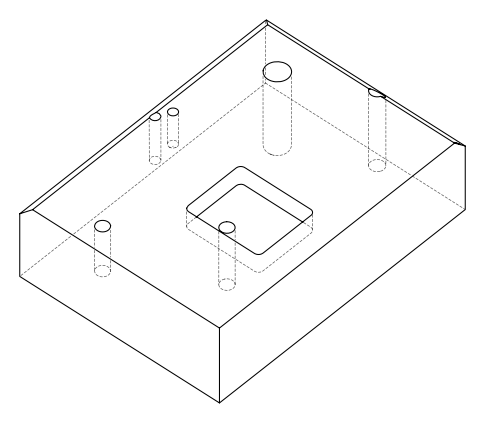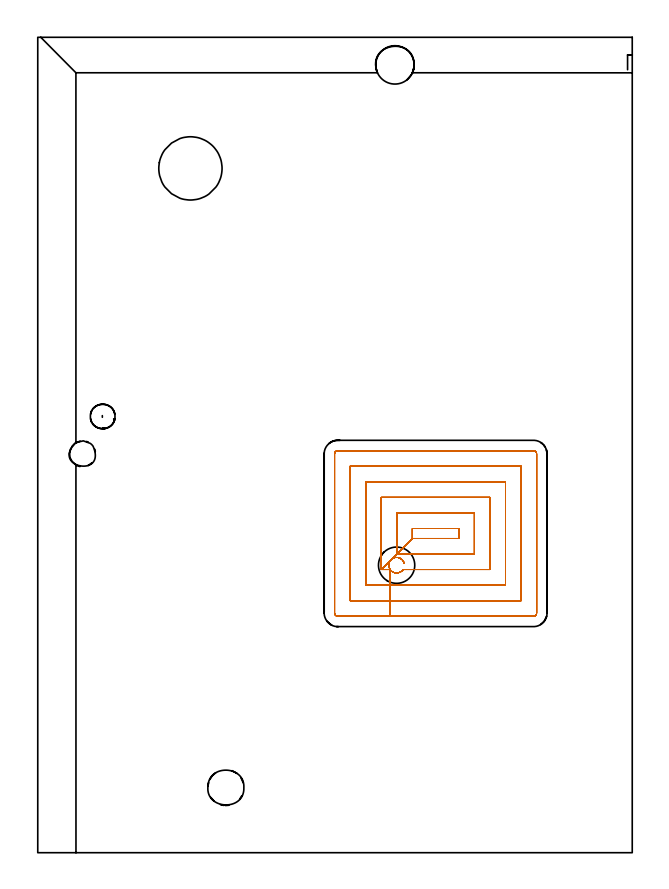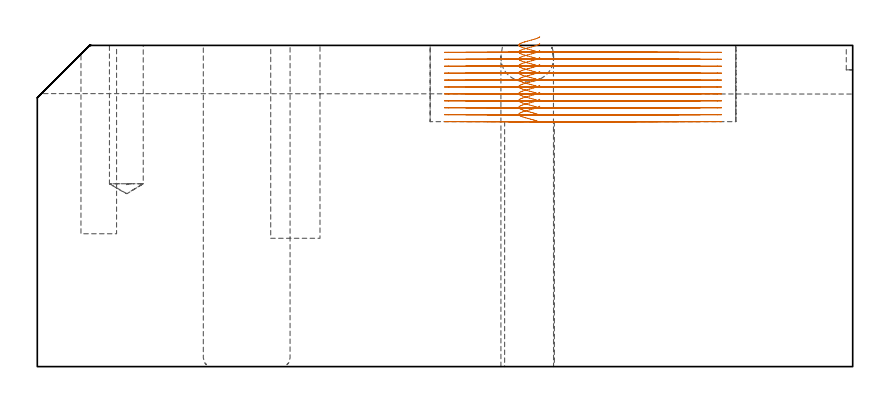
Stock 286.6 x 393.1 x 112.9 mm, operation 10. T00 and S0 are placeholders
(PLAN: 13 operations, 10 tool changes, 76 min)
(1 SPOT_DRILL | STEP1HOLE_1 | NXT0321_9005460120000 | 0.05 min | 182 mm3)
(2 SPOT_DRILL_1 | STEP1POCKET | NXT0321_9005460120000 | 0.03 min | 2 mm3)
(3 INDEXABLE_INSERT_DRILL_THROUGH_HOLE_FROM_SOLID | STEP1HOLE | NXT0302_006 | 0.37 min | 27112 mm3)
(4 DRILL_BLIND_HOLE_INTO_CENTER | STEP1HOLE_1 | NXT0301_046 | 0.05 min | 359 mm3)
(5 GUN_DRILL_THROUGH_HOLE | STEP1HOLE_1 | UGT0307_003 | 0.55 min | 3910 mm3)
(6 SPADE_DRILL_TO_ENLARGE_THROUGH_HOLE | STEP1HOLE_1 | UGT0306_009 | 0.48 min | 25847 mm3)
(7 DRILL_BLIND_HOLE_INTO_CENTER_1 | STEP1POCKET | UGT0301_229 | 0.22 min | 5518 mm3)
(8 AREA_MILL | FG_CHAMFER_SURFACE | UGT0205_001 | 15.19 min | 40690 mm3)
(9 AREA_MILL_1 | FG_CHAMFER_SURFACE_1 | UGT0205_001 | 21.94 min | 64737 mm3)
(10 MILL_RECTANGULAR_POCKET | POCKET_RECTANGULAR_STRAIGHT | NXT0201_010 | Follow Part, ap 2.5, ae 75% | 29.19 min | 251094 mm3)
(11 MILL_THROUGH_HOLE_FROM_SOLID_MATERIAL | STEP1HOLE_2 | NXT0201_007 | Circular | 5.12 min | 82160 mm3)
(12 MILL_BLIND_HOLE_FROM_SOLID_MATERIAL | STEP1POCKET_1 | NXT0201_010 | Spiral | 1.05 min | 8058 mm3)
(13 MILL_BLIND_HOLE_FROM_SOLID_MATERIAL_1 | STEP1POCKET_2 | NXT0201_011 | Spiral | 1.78 min | 15932 mm3)
(TOOL NXT0321_9005460120000 | NC Spot Drill, 142deg, 12mm, Carbide, Uncoated | D12 PA142 FL30 Z2)
(TOOL NXT0302_006 | Index. Insert Drill 17.5mm [880-D1750L25-05] | D17.5 PA176 FL88 Z2)
(TOOL NXT0301_046 | Carbide Drill 7.5mm [860.1-0750-038A1-MM 2214] | D7.5 PA140 FL53 Z2)
(TOOL UGT0307_003 | Gun Drill 7 mm | D7 PA130 FL24 Z1)
(TOOL UGT0306_009 | Spade Drill 18.5mm | D18.5 PA132 FL10 Z2)
(TOOL UGT0301_229 | Twist Drill 11.9 mm | D11.9 PA118 FL100 Z2)
(TOOL UGT0205_001 | Chamfer Mill 20 x 3 x 45 deg. | D20 FL50 Z2)
(TOOL NXT0201_010 | ENDMILL 10mm [2P460-1000-NA 1630] | D10 FL30 Z6)
(TOOL NXT0201_007 | ENDMILL 25mm [R216.25-25050GCK54P 1620] | D25 R3 FL54 Z5)
(TOOL NXT0201_011 | ENDMILL 12mm [2P460-1200-NA 1630] | D12 FL38 Z6)
(OP 10 MILL_RECTANGULAR_POCKET)
G17 G21 G94 G90
T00 M6
G54
G17 G0 G90 X176.601 Y139.617 S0 M3
G43 Z122.9 H1
Z115.9
G94 G1 X176.537 Y139.864 Z115.831 F250.
X176.427 Y140.116 Z115.758
X176.316 Y140.366 Z115.685
X175.942 Y140.934 Z115.502
X175.473 Y141.425 Z115.32
X174.923 Y141.824 Z115.138
X174.31 Y142.118 Z114.956
X173.655 Y142.296 Z114.774
X172.978 Y142.354 Z114.592
X172.301 Y142.289 Z114.41
X171.648 Y142.103 Z114.228
X171.4 Y141.986 Z114.155
X171.152 Y141.869 Z114.081
X170.547 Y141.443 Z113.883
X170.037 Y140.907 Z113.685
X169.642 Y140.281 Z113.486
X169.378 Y139.589 Z113.288
X169.254 Y138.859 Z113.09
X169.276 Y138.12 Z112.891
X169.443 Y137.398 Z112.693
X169.55 Y137.146 Z112.619
X169.656 Y136.894 Z112.546
X170.064 Y136.258 Z112.344
X170.593 Y135.717 Z112.141
X171.219 Y135.293 Z111.938
X171.468 Y135.181 Z111.865
X171.721 Y135.07 Z111.791
X172.342 Y134.907 Z111.619
X172.981 Y134.85 Z111.447
X173.621 Y134.902 Z111.275
X174.243 Y135.06 Z111.103
X174.829 Y135.32 Z110.931
X175.061 Y135.47 Z110.857
X175.464 Y135.784 Z110.72
X175.671 Y135.965 Z110.647
X175.941 Y136.273 Z110.537
X176.095 Y136.5 Z110.464
X218. F500.
Y171.3
X165.6
Y136.5
X173.1 Y144.
X180.6 Y151.5
X203.
Y156.3
X180.6
Y151.5
X173.1 Y144.
X210.5
Y163.8
X173.1
Y144.
X165.6 Y136.5
X169.899
Y129.
X225.5
Y178.8
X158.1
Y129.
X169.899
Y121.5
X233.
Y186.3
X150.6
Y121.5
X169.899
Y114.
X239.
G3 X240.5 Y115.5 R1.5
G1 Y192.3
G3 X239. Y193.8 R1.5
G1 X144.6
G3 X143.1 Y192.3 R1.5
G1 Y115.5
G3 X144.6 Y114. R1.5
G1 X169.899
X170.899
G0 X176.601 Y139.617 Z113.464
G1 X176.537 Y139.864 Z113.395 F250.
X176.427 Y140.116 Z113.322
X176.316 Y140.366 Z113.248
X175.942 Y140.934 Z113.066
X175.473 Y141.425 Z112.884
X174.923 Y141.824 Z112.702
X174.31 Y142.118 Z112.52
X173.655 Y142.296 Z112.338
X172.978 Y142.354 Z112.156
X172.301 Y142.289 Z111.974
X171.648 Y142.103 Z111.792
X171.4 Y141.986 Z111.718
X171.152 Y141.869 Z111.645
X170.547 Y141.443 Z111.446
X170.037 Y140.907 Z111.248
X169.642 Y140.281 Z111.05
X169.378 Y139.589 Z110.851
X169.254 Y138.859 Z110.653
X169.276 Y138.12 Z110.455
X169.443 Y137.398 Z110.256
X169.55 Y137.146 Z110.183
X169.656 Y136.894 Z110.11
X170.064 Y136.258 Z109.907
X170.593 Y135.717 Z109.705
X171.219 Y135.293 Z109.502
X171.468 Y135.181 Z109.429
X171.721 Y135.07 Z109.355
X172.342 Y134.907 Z109.183
X172.981 Y134.85 Z109.011
X173.621 Y134.902 Z108.839
X174.243 Y135.06 Z108.667
X174.829 Y135.32 Z108.495
X175.061 Y135.47 Z108.421
X175.464 Y135.784 Z108.284
X175.671 Y135.965 Z108.21
X175.941 Y136.273 Z108.101
X176.095 Y136.5 Z108.027
X218. F500.
Y171.3
X165.6
Y136.5
X173.1 Y144.
X180.6 Y151.5
X203.
Y156.3
X180.6
Y151.5
X173.1 Y144.
X210.5
Y163.8
X173.1
Y144.
X165.6 Y136.5
X169.899
Y129.
X225.5
Y178.8
X158.1
Y129.
X169.899
Y121.5
X233.
Y186.3
X150.6
Y121.5
X169.899
Y114.
X239.
G3 X240.5 Y115.5 R1.5
G1 Y192.3
G3 X239. Y193.8 R1.5
G1 X144.6
G3 X143.1 Y192.3 R1.5
G1 Y115.5
G3 X144.6 Y114. R1.5
G1 X169.899
X170.899
G0 X176.601 Y139.617 Z111.027
G1 X176.537 Y139.864 Z110.959 F250.
X176.427 Y140.116 Z110.885
X176.316 Y140.366 Z110.812
X175.942 Y140.934 Z110.63
X175.473 Y141.425 Z110.448
X174.923 Y141.824 Z110.266
X174.31 Y142.118 Z110.084
X173.655 Y142.296 Z109.901
X172.978 Y142.354 Z109.719
X172.301 Y142.289 Z109.537
X171.648 Y142.103 Z109.355
X171.4 Y141.986 Z109.282
X171.152 Y141.869 Z109.208
X170.547 Y141.443 Z109.01
X170.037 Y140.907 Z108.812
X169.642 Y140.281 Z108.613
X169.378 Y139.589 Z108.415
X169.254 Y138.859 Z108.217
X169.276 Y138.12 Z108.019
X169.443 Y137.398 Z107.82
X169.55 Y137.146 Z107.747
X169.656 Y136.894 Z107.674
X170.064 Y136.258 Z107.471
X170.592 Y135.717 Z107.268
X171.219 Y135.292 Z107.066
X171.468 Y135.181 Z106.992
X171.721 Y135.07 Z106.918
X172.342 Y134.907 Z106.746
X172.981 Y134.85 Z106.574
X173.621 Y134.902 Z106.403
X174.243 Y135.06 Z106.231
X174.829 Y135.32 Z106.059
X175.061 Y135.47 Z105.985
X175.464 Y135.784 Z105.848
X175.671 Y135.965 Z105.774
X175.941 Y136.273 Z105.664
X176.095 Y136.5 Z105.591
X218. F500.
Y171.3
X165.6
Y136.5
X173.1 Y144.
X180.6 Y151.5
X203.
Y156.3
X180.6
Y151.5
X173.1 Y144.
X210.5
Y163.8
X173.1
Y144.
X165.6 Y136.5
X169.899
Y129.
X225.5
Y178.8
X158.1
Y129.
X169.899
Y121.5
X233.
Y186.3
X150.6
Y121.5
X169.899
Y114.
X239.
G3 X240.5 Y115.5 R1.5
G1 Y192.3
G3 X239. Y193.8 R1.5
G1 X144.6
G3 X143.1 Y192.3 R1.5
G1 Y115.5
G3 X144.6 Y114. R1.5
G1 X169.899
X170.899
G0 X176.606 Y139.619 Z108.591
G1 X176.57 Y139.766 Z108.55 F250.
X176.537 Y139.864 Z108.522
X176.427 Y140.116 Z108.449
X176.316 Y140.366 Z108.375
X175.942 Y140.934 Z108.193
X175.473 Y141.425 Z108.011
X174.923 Y141.824 Z107.829
X174.31 Y142.118 Z107.647
X173.655 Y142.296 Z107.465
X172.978 Y142.354 Z107.283
X172.301 Y142.289 Z107.101
X171.648 Y142.103 Z106.919
X171.4 Y141.986 Z106.845
X171.152 Y141.869 Z106.772
X170.547 Y141.443 Z106.574
X170.037 Y140.907 Z106.375
X169.642 Y140.281 Z106.177
X169.378 Y139.589 Z105.979
X169.254 Y138.859 Z105.78
X169.276 Y138.12 Z105.582
X169.443 Y137.398 Z105.384
X169.55 Y137.146 Z105.31
X169.656 Y136.894 Z105.237
X170.064 Y136.258 Z105.035
X170.592 Y135.717 Z104.832
X171.219 Y135.292 Z104.629
X171.468 Y135.181 Z104.556
X171.721 Y135.07 Z104.482
X172.342 Y134.907 Z104.31
X172.981 Y134.85 Z104.138
X173.621 Y134.902 Z103.966
X174.243 Y135.06 Z103.794
X174.829 Y135.32 Z103.622
X175.061 Y135.47 Z103.548
X175.462 Y135.782 Z103.412
X175.668 Y135.963 Z103.339
X175.941 Y136.273 Z103.228
X176.095 Y136.5 Z103.154
X218. F500.
Y171.3
X165.6
Y136.5
X173.1 Y144.
X180.6 Y151.5
X203.
Y156.3
X180.6
Y151.5
X173.1 Y144.
X210.5
Y163.8
X173.1
Y144.
X165.6 Y136.5
X169.899
Y129.
X225.5
Y178.8
X158.1
Y129.
X169.899
Y121.5
X233.
Y186.3
X150.6
Y121.5
X169.899
Y114.
X239.
G3 X240.5 Y115.5 R1.5
G1 Y192.3
G3 X239. Y193.8 R1.5
G1 X144.6
G3 X143.1 Y192.3 R1.5
G1 Y115.5
G3 X144.6 Y114. R1.5
G1 X169.899
X170.899
G0 X176.608 Y139.61 Z106.154
G1 X176.571 Y139.762 Z106.113 F250.
X176.536 Y139.868 Z106.083
X176.425 Y140.119 Z106.009
X176.313 Y140.369 Z105.936
X175.934 Y140.941 Z105.752
X175.457 Y141.435 Z105.568
X174.899 Y141.835 Z105.384
X174.278 Y142.127 Z105.2
X173.614 Y142.301 Z105.016
X172.93 Y142.353 Z104.832
X172.656 Y142.328 Z104.759
X172.384 Y142.303 Z104.685
X171.648 Y142.103 Z104.481
X171.4 Y141.986 Z104.407
X171.152 Y141.867 Z104.334
X170.637 Y141.514 Z104.167
X170.187 Y141.082 Z103.999
X169.815 Y140.581 Z103.832
X169.53 Y140.026 Z103.665
X169.34 Y139.431 Z103.498
X169.297 Y139.16 Z103.424
X169.258 Y138.887 Z103.35
X169.272 Y138.189 Z103.163
X169.414 Y137.505 Z102.976
X169.679 Y136.858 Z102.789
X170.059 Y136.271 Z102.601
X170.539 Y135.764 Z102.414
X170.759 Y135.598 Z102.34
X170.888 Y135.501 Z102.297
X171.501 Y135.166 Z102.11
X171.755 Y135.058 Z102.036
X172.431 Y134.892 Z101.849
X173.127 Y134.853 Z101.662
X173.818 Y134.94 Z101.476
X174.482 Y135.152 Z101.289
X174.728 Y135.278 Z101.215
X174.897 Y135.365 Z101.164
X175.058 Y135.468 Z101.113
X175.464 Y135.784 Z100.975
X175.67 Y135.965 Z100.901
X175.941 Y136.273 Z100.792
X176.095 Y136.5 Z100.718
X218. F500.
Y171.3
X165.6
Y136.5
X173.1 Y144.
X180.6 Y151.5
X203.
Y156.3
X180.6
Y151.5
X173.1 Y144.
X210.5
Y163.8
X173.1
Y144.
X165.6 Y136.5
X169.904
Y129.
X225.5
Y178.8
X158.1
Y129.
X169.904
Y121.5
X233.
Y186.3
X150.6
Y121.5
X169.904
Y114.
X239.
G3 X240.5 Y115.5 R1.5
G1 Y192.3
G3 X239. Y193.8 R1.5
G1 X144.6
G3 X143.1 Y192.3 R1.5
G1 Y115.5
G3 X144.6 Y114. R1.5
G1 X169.904
X170.904
G0 X176.608 Y139.61 Z103.718
G1 X176.571 Y139.762 Z103.676 F250.
X176.536 Y139.868 Z103.646
X176.425 Y140.119 Z103.573
X176.313 Y140.369 Z103.499
X175.934 Y140.941 Z103.315
X175.457 Y141.435 Z103.131
X174.899 Y141.835 Z102.948
X174.278 Y142.127 Z102.764
X173.614 Y142.301 Z102.58
X172.93 Y142.353 Z102.396
X172.656 Y142.328 Z102.322
X172.384 Y142.303 Z102.249
X171.648 Y142.103 Z102.044
X171.4 Y141.986 Z101.971
X171.152 Y141.867 Z101.897
X170.637 Y141.514 Z101.73
X170.187 Y141.082 Z101.563
X169.815 Y140.581 Z101.396
X169.53 Y140.026 Z101.228
X169.34 Y139.431 Z101.061
X169.297 Y139.16 Z100.988
X169.258 Y138.887 Z100.914
X169.272 Y138.189 Z100.727
X169.414 Y137.505 Z100.539
X169.679 Y136.858 Z100.352
X170.059 Y136.271 Z100.165
X170.539 Y135.764 Z99.978
X170.759 Y135.598 Z99.904
X170.888 Y135.501 Z99.861
X171.501 Y135.166 Z99.673
X171.755 Y135.058 Z99.599
X172.431 Y134.892 Z99.413
X173.127 Y134.853 Z99.226
X173.818 Y134.94 Z99.039
X174.482 Y135.152 Z98.853
X174.728 Y135.278 Z98.779
X174.897 Y135.365 Z98.728
X175.058 Y135.468 Z98.677
X175.465 Y135.785 Z98.538
X175.562 Y135.87 Z98.504
X175.652 Y135.961 Z98.469
X175.846 Y136.156 Z98.396
X175.941 Y136.273 Z98.355
X176.095 Y136.5 Z98.282
X218. F500.
Y171.3
X165.6
Y136.5
X173.1 Y144.
X180.6 Y151.5
X203.
Y156.3
X180.6
Y151.5
X173.1 Y144.
X210.5
Y163.8
X173.1
Y144.
X165.6 Y136.5
X169.904
Y129.
X225.5
Y178.8
X158.1
Y129.
X169.904
Y121.5
X233.
Y186.3
X150.6
Y121.5
X169.904
Y114.
X239.
G3 X240.5 Y115.5 R1.5
G1 Y192.3
G3 X239. Y193.8 R1.5
G1 X144.6
G3 X143.1 Y192.3 R1.5
G1 Y115.5
G3 X144.6 Y114. R1.5
G1 X169.904
X170.904
G0 X176.601 Y139.617 Z101.282
G1 X176.537 Y139.864 Z101.213 F250.
X176.427 Y140.116 Z101.14
X176.316 Y140.366 Z101.066
X175.942 Y140.934 Z100.884
X175.473 Y141.425 Z100.702
X174.923 Y141.824 Z100.52
X174.31 Y142.118 Z100.338
X173.655 Y142.296 Z100.156
X172.978 Y142.354 Z99.974
X172.301 Y142.289 Z99.792
X171.648 Y142.103 Z99.61
X171.4 Y141.986 Z99.536
X171.152 Y141.869 Z99.463
X170.547 Y141.443 Z99.265
X170.037 Y140.907 Z99.066
X169.642 Y140.281 Z98.868
X169.378 Y139.589 Z98.67
X169.254 Y138.859 Z98.471
X169.276 Y138.12 Z98.273
X169.443 Y137.398 Z98.075
X169.55 Y137.146 Z98.001
X169.656 Y136.894 Z97.928
X170.064 Y136.258 Z97.725
X170.592 Y135.717 Z97.523
X171.219 Y135.292 Z97.32
X171.468 Y135.181 Z97.247
X171.721 Y135.07 Z97.173
X172.342 Y134.907 Z97.001
X172.981 Y134.85 Z96.829
X173.621 Y134.902 Z96.657
X174.243 Y135.06 Z96.485
X174.829 Y135.32 Z96.313
X175.061 Y135.47 Z96.239
X175.464 Y135.784 Z96.102
X175.671 Y135.965 Z96.029
X175.941 Y136.273 Z95.919
X176.095 Y136.5 Z95.845
X218. F500.
Y171.3
X165.6
Y136.5
X173.1 Y144.
X180.6 Y151.5
X203.
Y156.3
X180.6
Y151.5
X173.1 Y144.
X210.5
Y163.8
X173.1
Y144.
X165.6 Y136.5
X169.899
Y129.
X225.5
Y178.8
X158.1
Y129.
X169.899
Y121.5
X233.
Y186.3
X150.6
Y121.5
X169.899
Y114.
X239.
G3 X240.5 Y115.5 R1.5
G1 Y192.3
G3 X239. Y193.8 R1.5
G1 X144.6
G3 X143.1 Y192.3 R1.5
G1 Y115.5
G3 X144.6 Y114. R1.5
G1 X169.899
X170.899
G0 X176.601 Y139.617 Z98.845
G1 X176.537 Y139.864 Z98.777 F250.
X176.427 Y140.116 Z98.704
X176.316 Y140.366 Z98.63
X175.942 Y140.934 Z98.448
X175.473 Y141.425 Z98.266
X174.923 Y141.824 Z98.084
X174.31 Y142.118 Z97.902
X173.655 Y142.296 Z97.72
X172.978 Y142.354 Z97.538
X172.301 Y142.289 Z97.356
X171.648 Y142.103 Z97.174
X171.4 Y141.986 Z97.1
X171.152 Y141.869 Z97.027
X170.547 Y141.443 Z96.828
X170.037 Y140.907 Z96.63
X169.642 Y140.281 Z96.432
X169.378 Y139.589 Z96.233
X169.254 Y138.859 Z96.035
X169.276 Y138.12 Z95.837
X169.443 Y137.398 Z95.638
X169.55 Y137.146 Z95.565
X169.656 Y136.894 Z95.492
X170.064 Y136.258 Z95.289
X170.592 Y135.717 Z95.086
X171.219 Y135.292 Z94.884
X171.468 Y135.181 Z94.811
X171.721 Y135.07 Z94.737
X172.342 Y134.907 Z94.565
X172.981 Y134.85 Z94.393
X173.621 Y134.902 Z94.221
X174.243 Y135.06 Z94.049
X174.829 Y135.32 Z93.877
X175.061 Y135.47 Z93.803
X175.464 Y135.784 Z93.666
X175.671 Y135.965 Z93.592
X175.941 Y136.273 Z93.483
X176.095 Y136.5 Z93.409
X218. F500.
Y171.3
X165.6
Y136.5
X173.1 Y144.
X180.6 Y151.5
X203.
Y156.3
X180.6
Y151.5
X173.1 Y144.
X210.5
Y163.8
X173.1
Y144.
X165.6 Y136.5
X169.899
Y129.
X225.5
Y178.8
X158.1
Y129.
X169.899
Y121.5
X233.
Y186.3
X150.6
Y121.5
X169.899
Y114.
X239.
G3 X240.5 Y115.5 R1.5
G1 Y192.3
G3 X239. Y193.8 R1.5
G1 X144.6
G3 X143.1 Y192.3 R1.5
G1 Y115.5
G3 X144.6 Y114. R1.5
G1 X169.899
X170.899
G0 X176.606 Y139.619 Z96.409
G1 X176.571 Y139.763 Z96.369 F250.
X176.537 Y139.864 Z96.341
X176.427 Y140.116 Z96.267
X176.316 Y140.366 Z96.194
X175.942 Y140.934 Z96.012
X175.473 Y141.425 Z95.83
X174.923 Y141.824 Z95.647
X174.31 Y142.118 Z95.465
X173.655 Y142.296 Z95.283
X172.978 Y142.354 Z95.101
X172.301 Y142.289 Z94.919
X171.648 Y142.103 Z94.737
X171.4 Y141.986 Z94.664
X171.152 Y141.869 Z94.59
X170.547 Y141.443 Z94.392
X170.037 Y140.907 Z94.194
X169.642 Y140.281 Z93.995
X169.378 Y139.589 Z93.797
X169.254 Y138.859 Z93.599
X169.276 Y138.12 Z93.4
X169.443 Y137.398 Z93.202
X169.55 Y137.146 Z93.129
X169.656 Y136.894 Z93.055
X170.064 Y136.258 Z92.853
X170.592 Y135.717 Z92.65
X171.219 Y135.292 Z92.447
X171.468 Y135.181 Z92.374
X171.721 Y135.07 Z92.3
X172.342 Y134.907 Z92.128
X172.981 Y134.85 Z91.956
X173.621 Y134.902 Z91.784
X174.243 Y135.06 Z91.612
X174.829 Y135.32 Z91.44
X175.061 Y135.47 Z91.366
X175.462 Y135.782 Z91.23
X175.668 Y135.963 Z91.157
X175.941 Y136.273 Z91.046
X176.095 Y136.5 Z90.973
X218. F500.
Y171.3
X165.6
Y136.5
X173.1 Y144.
X180.6 Y151.5
X203.
Y156.3
X180.6
Y151.5
X173.1 Y144.
X210.5
Y163.8
X173.1
Y144.
X165.6 Y136.5
X169.899
Y129.
X225.5
Y178.8
X158.1
Y129.
X169.899
Y121.5
X233.
Y186.3
X150.6
Y121.5
X169.899
Y114.
X239.
G3 X240.5 Y115.5 R1.5
G1 Y192.3
G3 X239. Y193.8 R1.5
G1 X144.6
G3 X143.1 Y192.3 R1.5
G1 Y115.5
G3 X144.6 Y114. R1.5
G1 X169.899
X170.899
G0 X176.606 Y139.62 Z93.973
G1 X176.571 Y139.763 Z93.933 F250.
X176.537 Y139.863 Z93.905
X176.427 Y140.115 Z93.831
X176.316 Y140.365 Z93.758
X175.943 Y140.933 Z93.576
X175.474 Y141.424 Z93.394
X174.924 Y141.823 Z93.212
X174.312 Y142.117 Z93.03
X173.656 Y142.296 Z92.848
X172.98 Y142.354 Z92.666
X172.303 Y142.289 Z92.484
X171.65 Y142.104 Z92.302
X171.402 Y141.987 Z92.228
X171.154 Y141.87 Z92.155
X170.548 Y141.444 Z91.957
X170.038 Y140.908 Z91.758
X169.643 Y140.282 Z91.56
X169.378 Y139.591 Z91.362
X169.254 Y138.861 Z91.163
X169.276 Y138.122 Z90.965
X169.443 Y137.4 Z90.767
X169.549 Y137.148 Z90.693
X169.655 Y136.896 Z90.62
X170.018 Y136.317 Z90.437
X170.481 Y135.813 Z90.253
X171.028 Y135.403 Z90.07
X171.468 Y135.181 Z89.938
X171.721 Y135.07 Z89.864
X172.256 Y134.923 Z89.716
X172.529 Y134.889 Z89.642
X172.803 Y134.855 Z89.568
X173.349 Y134.867 Z89.421
X173.888 Y134.956 Z89.275
X174.408 Y135.122 Z89.129
X174.656 Y135.242 Z89.055
X174.866 Y135.344 Z88.993
X175.061 Y135.47 Z88.93
X175.462 Y135.782 Z88.794
X175.668 Y135.963 Z88.721
X175.941 Y136.273 Z88.61
X176.095 Y136.5 Z88.536
X218. F500.
Y171.3
X165.6
Y136.5
X173.1 Y144.
X180.6 Y151.5
X203.
Y156.3
X180.6
Y151.5
X173.1 Y144.
X210.5
Y163.8
X173.1
Y144.
X165.6 Y136.5
X169.899
Y129.
X225.5
Y178.8
X158.1
Y129.
X169.899
Y121.5
X233.
Y186.3
X150.6
Y121.5
X169.899
Y114.
X239.
G3 X240.5 Y115.5 R1.5
G1 Y192.3
G3 X239. Y193.8 R1.5
G1 X144.6
G3 X143.1 Y192.3 R1.5
G1 Y115.5
G3 X144.6 Y114. R1.5
G1 X169.899
X170.899
G0 X176.606 Y139.62 Z91.536
G1 X176.571 Y139.763 Z91.497 F250.
X176.537 Y139.863 Z91.469
X176.427 Y140.115 Z91.395
X176.316 Y140.365 Z91.322
X175.943 Y140.933 Z91.14
X175.474 Y141.424 Z90.958
X174.924 Y141.823 Z90.776
X174.312 Y142.117 Z90.593
X173.656 Y142.296 Z90.411
X172.98 Y142.354 Z90.229
X172.303 Y142.289 Z90.047
X171.65 Y142.104 Z89.865
X171.402 Y141.987 Z89.792
X171.154 Y141.87 Z89.719
X170.548 Y141.444 Z89.52
X170.038 Y140.908 Z89.322
X169.643 Y140.282 Z89.124
X169.378 Y139.591 Z88.925
X169.254 Y138.861 Z88.727
X169.276 Y138.122 Z88.529
X169.443 Y137.4 Z88.33
X169.549 Y137.148 Z88.257
X169.627 Y136.961 Z88.203
X169.726 Y136.783 Z88.148
X169.858 Y136.544 Z88.075
X170.24 Y136.053 Z87.908
X170.698 Y135.632 Z87.742
X171.219 Y135.293 Z87.575
X171.468 Y135.181 Z87.502
X171.721 Y135.07 Z87.428
X172.256 Y134.923 Z87.279
X172.529 Y134.889 Z87.205
X172.803 Y134.855 Z87.131
X173.349 Y134.867 Z86.985
X173.888 Y134.956 Z86.839
X174.408 Y135.122 Z86.692
X174.656 Y135.242 Z86.618
X174.866 Y135.344 Z86.556
X175.061 Y135.47 Z86.494
X175.464 Y135.784 Z86.357
X175.564 Y135.872 Z86.321
X175.941 Y136.273 Z86.174
X176.095 Y136.5 Z86.1
X218. F500.
Y171.3
X165.6
Y136.5
X173.1 Y144.
X180.6 Y151.5
X203.
Y156.3
X180.6
Y151.5
X173.1 Y144.
X210.5
Y163.8
X173.1
Y144.
X165.6 Y136.5
X169.899
Y129.
X225.5
Y178.8
X158.1
Y129.
X169.899
Y121.5
X233.
Y186.3
X150.6
Y121.5
X169.899
Y114.
X239.
G3 X240.5 Y115.5 R1.5
G1 Y192.3
G3 X239. Y193.8 R1.5
G1 X144.6
G3 X143.1 Y192.3 R1.5
G1 Y115.5
G3 X144.6 Y114. R1.5
G1 X169.899
X170.899
G0 Z122.9
M5
M2
